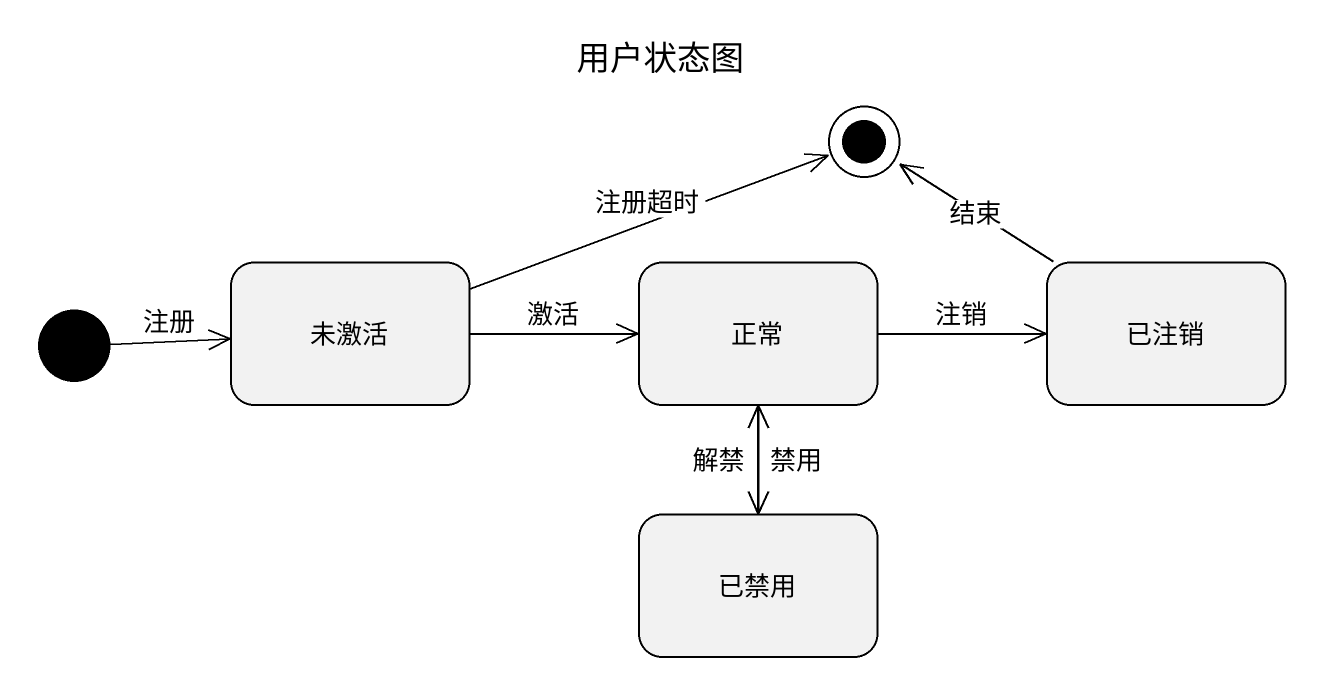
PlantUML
@startuml
title 用户状态图
hide empty description
state 未激活
state 正常
state 已注销
state 已禁用
[*] -right-> 未激活 : 注册
未激活 -right-> 正常 : 激活
正常 -right-> 已注销 : 注销
正常 --> 已禁用 : 禁用
已禁用 -up-> 正常 : 解禁
未激活 -right-> [*] : 注册超时
已注销 -up-> [*] : 结束
@enduml
